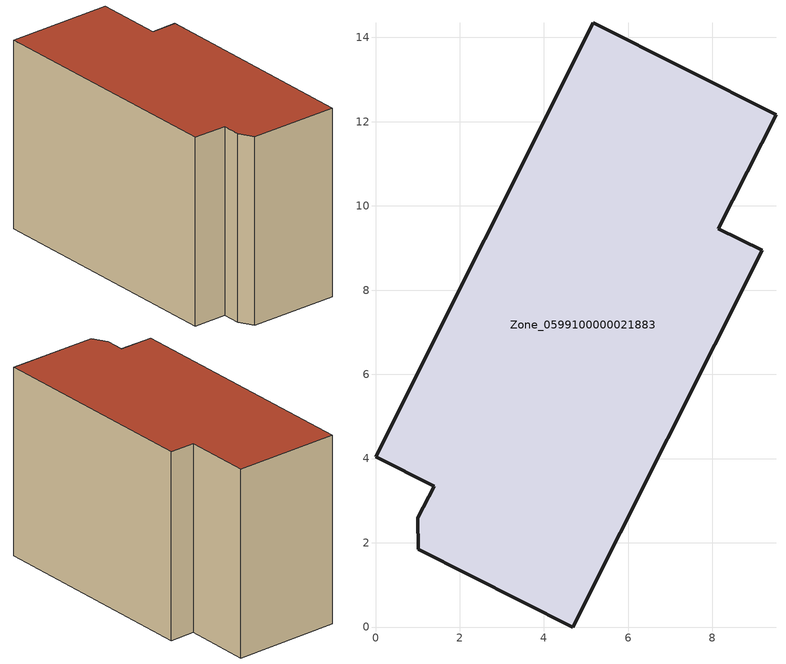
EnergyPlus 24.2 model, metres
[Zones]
Zone_0599100000021883
 floor ground (C_G): 0,4.04 5.17,14.34 9.51,12.17 8.14,9.46 9.18,8.94 4.68,0 1.02,1.84 1.01,2.6 1.39,3.34 z0
 wall outside (C_F): 8.14,9.46 9.51,12.17 5.17,14.34 0,4.04 1.39,3.34 1.01,2.6 1.02,1.84 4.68,0 9.18,8.94 8.14,9.46 z0:8.55
 roof outside (C_R): 1.02,1.84 4.68,0 9.18,8.94 8.14,9.46 9.51,12.17 5.17,14.34 0,4.04 1.39,3.34 1.01,2.6 z8.55
[BUILDING]
Pand.0599100000021883: North Axis=0; Terrain=City; Loads Convergence Tolerance Value=0.04; Temperature Convergence Tolerance Value=0.4; Solar Distribution=FullExterior; Maximum Number of Warmup Days=25; Minimum Number of Warmup Days=1
[Site:Location]
Rotterdam.The.Hague.AP_ZH_NLD Design_Conditions: Latitude=51.96; Longitude=4.45; Time Zone=1; Elevation=-4.5
[SITE:GROUNDTEMPERATURE:BUILDINGSURFACE]
18, 18, 18, 18, 18, 18, 18, 18, 18, 18, 18, 18
[MATERIAL] Thermal Absorptance=0.9; Solar Absorptance=0.7; Visible Absorptance=0.7
Name | Roughness | Thickness | Conductivity | Density | Specific Heat
G.TI.1992-2005 | MediumSmooth | 0.15 | 0.06 | 540 | 1210
F.TI.1992-2005 | Rough | 0.3 | 0.12 | 1920 | 840
R.TI.1992-2005 | MediumRough | 0.2 | 0.08 | 1500 | 1000
[CONSTRUCTION]
C_G: G.TI.1992-2005
C_F: F.TI.1992-2005
C_R: R.TI.1992-2005
[ZONE]
Zone_0599100000021883: Type=1; Multiplier=1; Ceiling Height=Autocalculate; Volume=Autocalculate; Floor Area=autocalculate; Part of Total Floor Area=Yes
[ZONEINFILTRATION:DESIGNFLOWRATE]
Infil_Zone_0599100000021883: Zone or ZoneList or Space or SpaceList=Zone_0599100000021883; Schedule=AlwaysOn; Design Flow Rate Calculation Method=Flow/Area; Flow Rate per Floor Area=0.0015; Constant Term Coefficient=1; Temperature Term Coefficient=0; Velocity Term Coefficient=0; Velocity Squared Term Coefficient=0
[HVACTEMPLATE:ZONE:IDEALLOADSAIRSYSTEM]
Zone_0599100000021883: Maximum Heating Supply Air Temperature=50; Minimum Cooling Supply Air Temperature=13; Maximum Heating Supply Air Humidity Ratio=0.0156; Minimum Cooling Supply Air Humidity Ratio=0.0077; Heating Limit=NoLimit; Cooling Limit=NoLimit; Dehumidification Control Type=ConstantSensibleHeatRatio; Cooling Sensible Heat Ratio=0.7; Dehumidification Setpoint=60; Humidification Control Type=None; Humidification Setpoint=30; Outdoor Air Method=None; Outdoor Air Flow Rate per Person=0.00944; Outdoor Air Flow Rate per Zone Floor Area=0; Outdoor Air Flow Rate per Zone=0; Demand Controlled Ventilation Type=None; Outdoor Air Economizer Type=NoEconomizer; Heat Recovery Type=None; Sensible Heat Recovery Effectiveness=0.7; Latent Heat Recovery Effectiveness=0.65
[ZONECONTROL:THERMOSTAT]
ThermostatControl_Zone_0599100000021883: Zone or ZoneList=Zone_0599100000021883; Control Type Schedule=DualSetpointControlType; Control 1=Thermostat_Zone_0599100000021883; Temperature Difference Between Cutout And Setpoint=0
[THERMOSTATSETPOINT:DUALSETPOINT]
Thermostat_Zone_0599100000021883: Heating Setpoint Temperature Schedule=HeatingSetpoint_Zone_0599100000021883; Cooling Setpoint Temperature Schedule=CoolingSetpoint_Zone_0599100000021883
[SCHEDULE:COMPACT]
HeatingSetpoint_Zone_0599100000021883: Through: 12/31, For: AllDays, Until: 24:00, 21
CoolingSetpoint_Zone_0599100000021883: Through: 12/31, For: AllDays, Until: 24:00, 24
DualSetpointControlType: Through: 12/31, For: AllDays, Until: 24:00, 4
AlwaysOn: Through: 12/31, For: AllDays, Until: 24:00, 1
